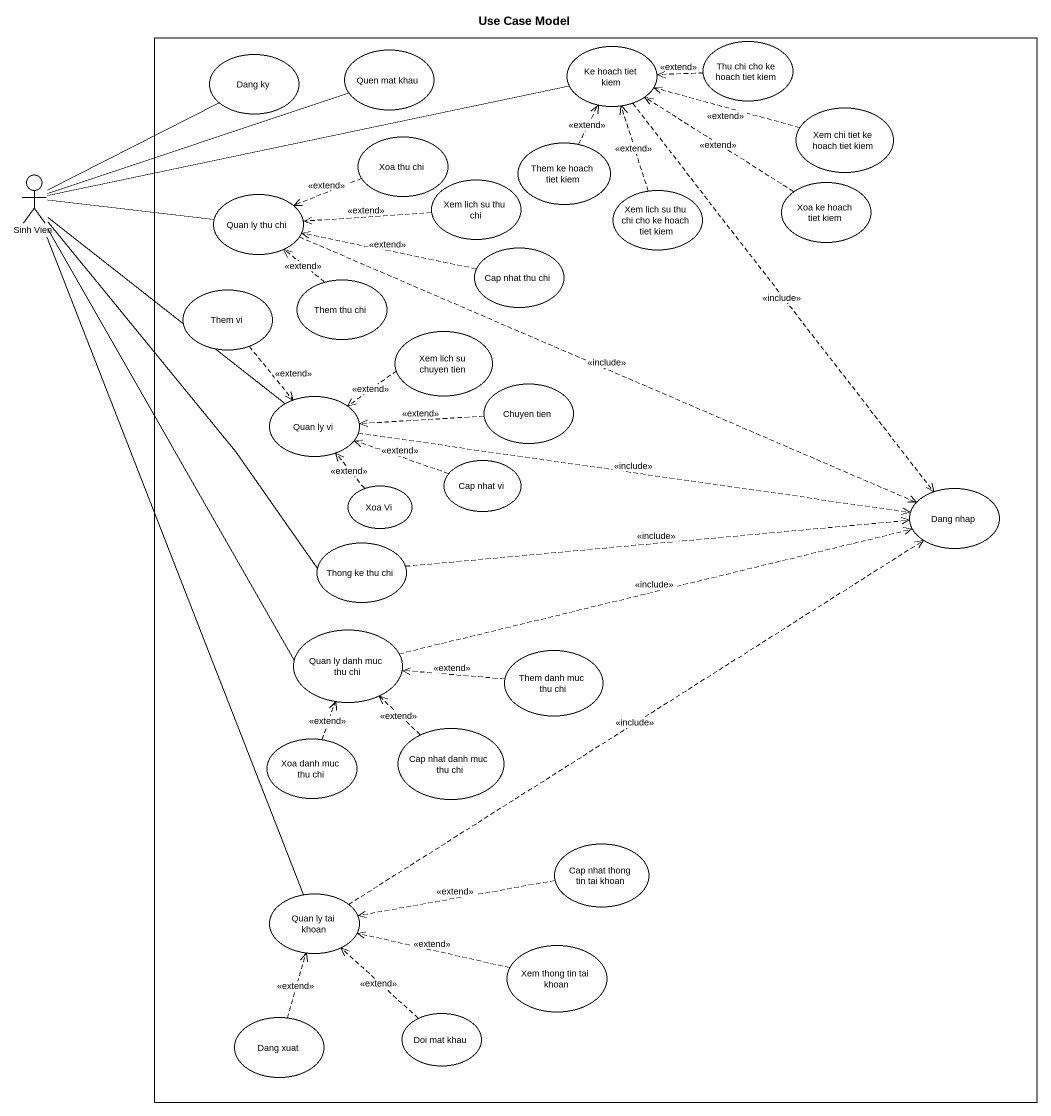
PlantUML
@startuml
title Use Case Model
rectangle " " as rectangle1 #FFFFFF {
  usecase "Dang ky" as Dang_ky #FFFFFF
  usecase "Quen mat khau" as Quen_mat_khau #FFFFFF
  usecase "Ke hoach tiet kiem" as Ke_hoach_tiet_kiem #FFFFFF
  usecase "Thu chi cho ke hoach tiet kiem" as Thu_chi_cho_ke_hoach_tiet #FFFFFF
  usecase "Xem chi tiet ke hoach tiet kiem" as Xem_chi_tiet_ke_hoach_tiet #FFFFFF
  usecase "Xoa thu chi" as Xoa_thu_chi #FFFFFF
  usecase "Them ke hoach tiet kiem" as Them_ke_hoach_tiet_kiem #FFFFFF
  usecase "Quan ly thu chi" as Quan_ly_thu_chi #FFFFFF
  usecase "Xem lich su thu chi" as Xem_lich_su_thu_chi #FFFFFF
  usecase "Xem lich su thu chi cho ke hoach tiet kiem" as Xem_lich_su_thu_chi_cho_ke #FFFFFF
  usecase "Xoa ke hoach tiet kiem" as Xoa_ke_hoach_tiet_kiem #FFFFFF
  usecase "Cap nhat thu chi" as Cap_nhat_thu_chi #FFFFFF
  usecase "Them thu chi" as Them_thu_chi #FFFFFF
  usecase "Them vi" as Them_vi #FFFFFF
  usecase "Xem lich su chuyen tien" as Xem_lich_su_chuyen_tien #FFFFFF
  usecase "Quan ly vi" as Quan_ly_vi #FFFFFF
  usecase "Chuyen tien" as Chuyen_tien #FFFFFF
  usecase "Cap nhat vi" as Cap_nhat_vi #FFFFFF
  usecase "Xoa Vi" as Xoa_Vi #FFFFFF
  usecase "Dang nhap" as Dang_nhap #FFFFFF
  usecase "Thong ke thu chi" as Thong_ke_thu_chi #FFFFFF
  usecase "Quan ly danh muc thu chi" as Quan_ly_danh_muc_thu_chi #FFFFFF
  usecase "Them danh muc thu chi" as Them_danh_muc_thu_chi #FFFFFF
  usecase "Xoa danh muc thu chi" as Xoa_danh_muc_thu_chi #FFFFFF
  usecase "Cap nhat danh muc thu chi" as Cap_nhat_danh_muc_thu_chi #FFFFFF
  usecase "Cap nhat thong tin tai khoan" as Cap_nhat_thong_tin_tai_khoan #FFFFFF
  usecase "Quan ly tai khoan" as Quan_ly_tai_khoan #FFFFFF
  usecase "Xem thong tin tai khoan" as Xem_thong_tin_tai_khoan #FFFFFF
  usecase "Dang xuat" as Dang_xuat #FFFFFF
  usecase "Doi mat khau" as Doi_mat_khau #FFFFFF
}
actor "Sinh Vien" as Sinh_Vien #FFFFFF
Quen_mat_khau -left- Sinh_Vien
Ke_hoach_tiet_kiem ..> Dang_nhap : <<include>>
Thu_chi_cho_ke_hoach_tiet .left.> Ke_hoach_tiet_kiem : <<extend>>
Xem_chi_tiet_ke_hoach_tiet .left.> Ke_hoach_tiet_kiem : <<extend>>
Xoa_thu_chi .left.> Quan_ly_thu_chi : <<extend>>
Them_ke_hoach_tiet_kiem .up.> Ke_hoach_tiet_kiem : <<extend>>
Sinh_Vien -right- Dang_ky
Sinh_Vien -right- Ke_hoach_tiet_kiem
Sinh_Vien -right- Quan_ly_thu_chi
Sinh_Vien -- Quan_ly_vi
Sinh_Vien -- Thong_ke_thu_chi
Sinh_Vien -- Quan_ly_danh_muc_thu_chi
Sinh_Vien -- Quan_ly_tai_khoan
Quan_ly_thu_chi .right.> Dang_nhap : <<include>>
Xem_lich_su_thu_chi .left.> Quan_ly_thu_chi : <<extend>>
Xem_lich_su_thu_chi_cho_ke .up.> Ke_hoach_tiet_kiem : <<extend>>
Xoa_ke_hoach_tiet_kiem .up.> Ke_hoach_tiet_kiem : <<extend>>
Cap_nhat_thu_chi .left.> Quan_ly_thu_chi : <<extend>>
Them_thu_chi .up.> Quan_ly_thu_chi : <<extend>>
Them_vi ..> Quan_ly_vi : <<extend>>
Xem_lich_su_chuyen_tien .left.> Quan_ly_vi : <<extend>>
Quan_ly_vi .right.> Dang_nhap : <<include>>
Chuyen_tien .left.> Quan_ly_vi : <<extend>>
Cap_nhat_vi .left.> Quan_ly_vi : <<extend>>
Xoa_Vi .up.> Quan_ly_vi : <<extend>>
Thong_ke_thu_chi .right.> Dang_nhap : <<include>>
Quan_ly_danh_muc_thu_chi .right.> Dang_nhap : <<include>>
Them_danh_muc_thu_chi .left.> Quan_ly_danh_muc_thu_chi : <<extend>>
Xoa_danh_muc_thu_chi .up.> Quan_ly_danh_muc_thu_chi : <<extend>>
Cap_nhat_danh_muc_thu_chi .up.> Quan_ly_danh_muc_thu_chi : <<extend>>
Cap_nhat_thong_tin_tai_khoan .left.> Quan_ly_tai_khoan : <<extend>>
Quan_ly_tai_khoan .up.> Dang_nhap : <<include>>
Xem_thong_tin_tai_khoan .left.> Quan_ly_tai_khoan : <<extend>>
Dang_xuat .up.> Quan_ly_tai_khoan : <<extend>>
Doi_mat_khau .up.> Quan_ly_tai_khoan : <<extend>>
@enduml
